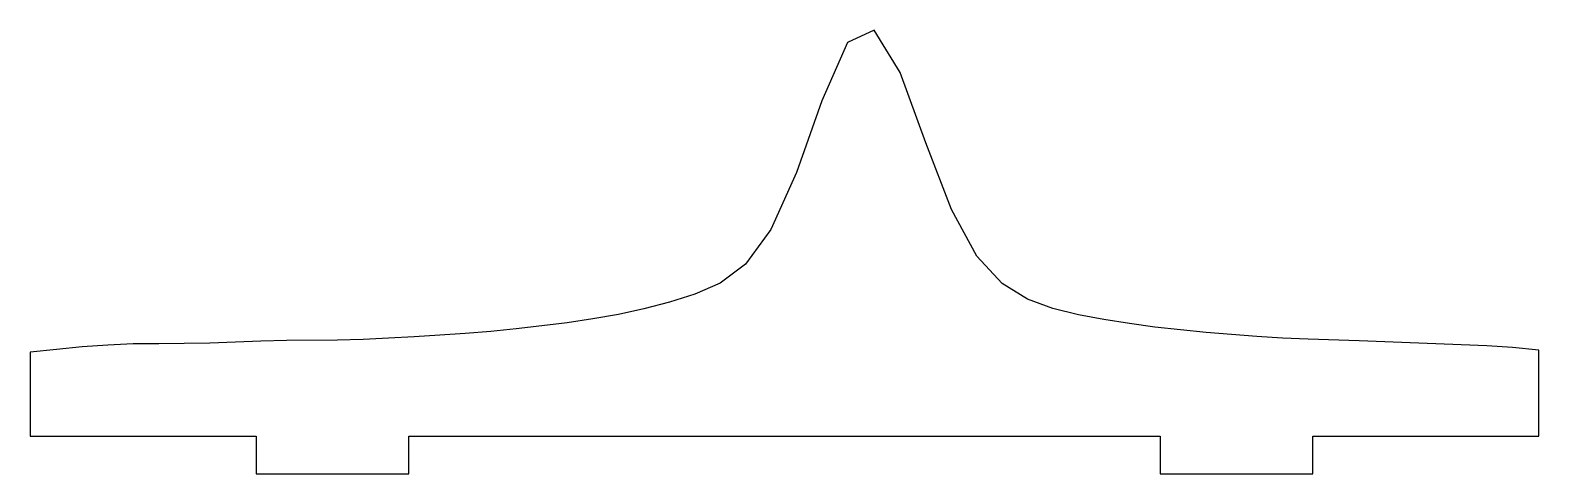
# Model space of a CAD drawing. Header units: metres. Extents: x 0 to 120, y -3 to 32.
import ezdxf

# ---------------------------------------------------------------- set-up
doc = ezdxf.new("R2010")
doc.units = ezdxf.units.M

msp = doc.modelspace()

# ---------------------------------------------------------------- linework, layer by layer
for p, q in [((65.03, 31.27), (62.98, 26.63)), ((67.15, 32.26), (65.03, 31.27)), ((69.22, 28.9), (67.15, 32.26)), ((71.26, 23.29), (69.22, 28.9)), ((62.98, 26.63), (60.95, 20.93)), ((73.29, 17.97), (71.26, 23.29)), ((60.95, 20.93), (58.92, 16.39)), ((75.32, 14.27), (73.29, 17.97)), ((58.92, 16.39), (56.9, 13.62)), ((56.9, 13.62), (54.88, 12.12)), ((77.34, 12.08), (75.32, 14.27)), ((54.88, 12.12), (52.85, 11.24)), ((79.36, 10.83), (77.34, 12.08)), ((52.85, 11.24), (50.83, 10.59)), ((81.38, 10.09), (79.36, 10.83)), ((46.77, 9.62), (44.73, 9.26)), ((48.8, 10.06), (46.77, 9.62)), ((50.83, 10.59), (48.8, 10.06)), ((83.41, 9.59), (81.38, 10.09)), ((38.64, 8.47), (36.6, 8.27)), ((40.67, 8.7), (38.64, 8.47)), ((42.7, 8.96), (40.67, 8.7)), ((44.73, 9.26), (42.7, 8.96)), ((85.44, 9.21), (83.41, 9.59)), ((87.47, 8.89), (85.44, 9.21)), ((89.5, 8.6), (87.47, 8.89)), ((91.53, 8.38), (89.5, 8.6)), ((8.13, 7.27), (6.1, 7.18)), ((10.17, 7.29), (8.13, 7.27)), ((12.2, 7.3), (10.17, 7.29)), ((14.23, 7.34), (12.2, 7.3)), ((16.27, 7.41), (14.23, 7.34)), ((18.3, 7.49), (16.27, 7.41)), ((20.34, 7.54), (18.3, 7.49)), ((24.41, 7.58), (20.34, 7.54)), ((26.44, 7.63), (24.41, 7.58)), ((28.47, 7.72), (26.44, 7.63)), ((30.5, 7.84), (28.47, 7.72)), ((32.54, 7.96), (30.5, 7.84)), ((34.57, 8.1), (32.54, 7.96)), ((36.6, 8.27), (34.57, 8.1)), ((93.57, 8.19), (91.53, 8.38)), ((95.6, 8.02), (93.57, 8.19)), ((97.63, 7.87), (95.6, 8.02)), ((99.66, 7.74), (97.63, 7.87)), ((101.7, 7.64), (99.66, 7.74)), ((105.77, 7.51), (101.7, 7.64)), ((107.8, 7.43), (105.77, 7.51)), ((109.83, 7.35), (107.8, 7.43)), ((111.87, 7.27), (109.83, 7.35)), ((113.9, 7.2), (111.87, 7.27)), ((2.03, 6.84), (-0.07, 6.62)), ((-0.07, 6.62), (-0.07, -0.07)), ((4.06, 7.03), (2.03, 6.84)), ((6.1, 7.18), (4.06, 7.03)), ((115.94, 7.12), (113.9, 7.2)), ((117.97, 6.99), (115.94, 7.12)), ((120.08, 6.78), (117.97, 6.99)), ((120.08, -0.07), (120.08, 6.78)), ((-0.07, -0.07), (17.93, -0.07)), ((17.93, -0.07), (17.93, -3.08)), ((30.07, -0.07), (89.92, -0.07)), ((30.07, -3.08), (30.07, -0.07)), ((89.92, -0.07), (89.92, -3.08)), ((102.08, -3.08), (102.08, -0.07)), ((102.08, -0.07), (120.08, -0.07)), ((17.93, -3.08), (30.07, -3.08)), ((89.92, -3.08), (102.08, -3.08))]:
    msp.add_line(p, q)

doc.saveas('drawing.dxf')
